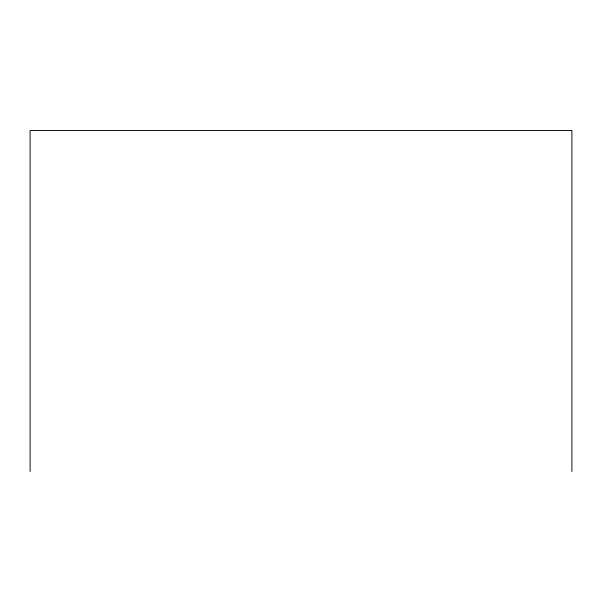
<?xml version="1.0" encoding="UTF-8"?>
<svg xmlns="http://www.w3.org/2000/svg" width="602" height="602" viewBox="0 0 602 602"><rect width="100%" height="100%" fill="white"/><g stroke="black" fill="none" stroke-linecap="round" stroke-linejoin="round"><path stroke-width="0.9" d="M571.9 471.509L571.9 130.491L30.1 130.491L30.1 471.509"/></g></svg>
